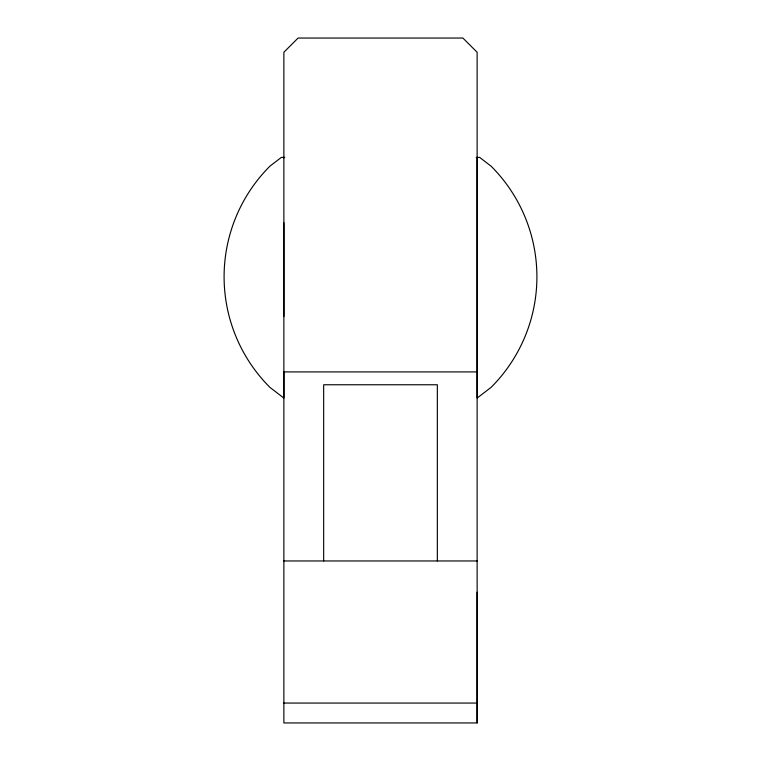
<?xml version="1.0" encoding="UTF-8"?>
<svg xmlns="http://www.w3.org/2000/svg" width="761" height="761" viewBox="0 0 761 761"><rect width="100%" height="100%" fill="white"/><g stroke="black" fill="none" stroke-linecap="round" stroke-linejoin="round"><path stroke-width="1.14" d="M283.872 157.927L283.872 157.413M477.128 371.91L283.872 371.91L283.872 722.95L477.128 722.95L477.128 592.22M477.128 157.413L477.128 398.079L491.092 387.368A156.405 156.405 0 0 0 491.092 166.174L479.668 157.413L476.224 157.413M284.776 157.413L281.332 157.413L269.908 166.174A156.405 156.405 0 0 0 269.908 387.368L283.872 398.079L283.872 52.262L298.084 38.05L462.916 38.05L477.128 52.262L477.128 722.95M283.872 560.962L477.128 560.962M283.872 703.059L477.128 703.059M437.337 560.962L437.337 384.762L323.663 384.762L323.663 560.962M283.872 222.773L283.872 316.557"/></g></svg>
